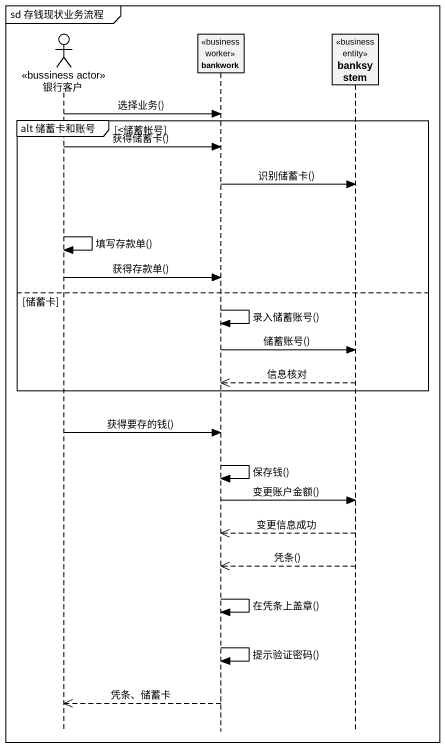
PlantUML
@startuml
mainframe sd 存钱现状业务流程
hide footbox
actor 银行客户 <<bussiness actor>>
participant bankwork <<business worker>>
participant banksystem <<business entity>>

银行客户 -> bankwork : 选择业务()
group alt 储蓄卡和账号 [<储蓄帐号]
  银行客户 -> bankwork : 获得储蓄卡()
  bankwork -> banksystem : 识别储蓄卡()
  银行客户 -> 银行客户 : 填写存款单()
  银行客户 -> bankwork : 获得存款单()
else 储蓄卡
  bankwork -> bankwork : 录入储蓄账号()
  bankwork -> banksystem : 储蓄账号()
  banksystem -->> bankwork : 信息核对
end
银行客户 -> bankwork : 获得要存的钱()
bankwork -> bankwork : 保存钱()
bankwork -> banksystem : 变更账户金额()
banksystem -->> bankwork : 变更信息成功
banksystem -->> bankwork : 凭条()
bankwork -> bankwork : 在凭条上盖章()
bankwork -> bankwork : 提示验证密码()
bankwork -->> 银行客户 : 凭条、储蓄卡
@enduml
